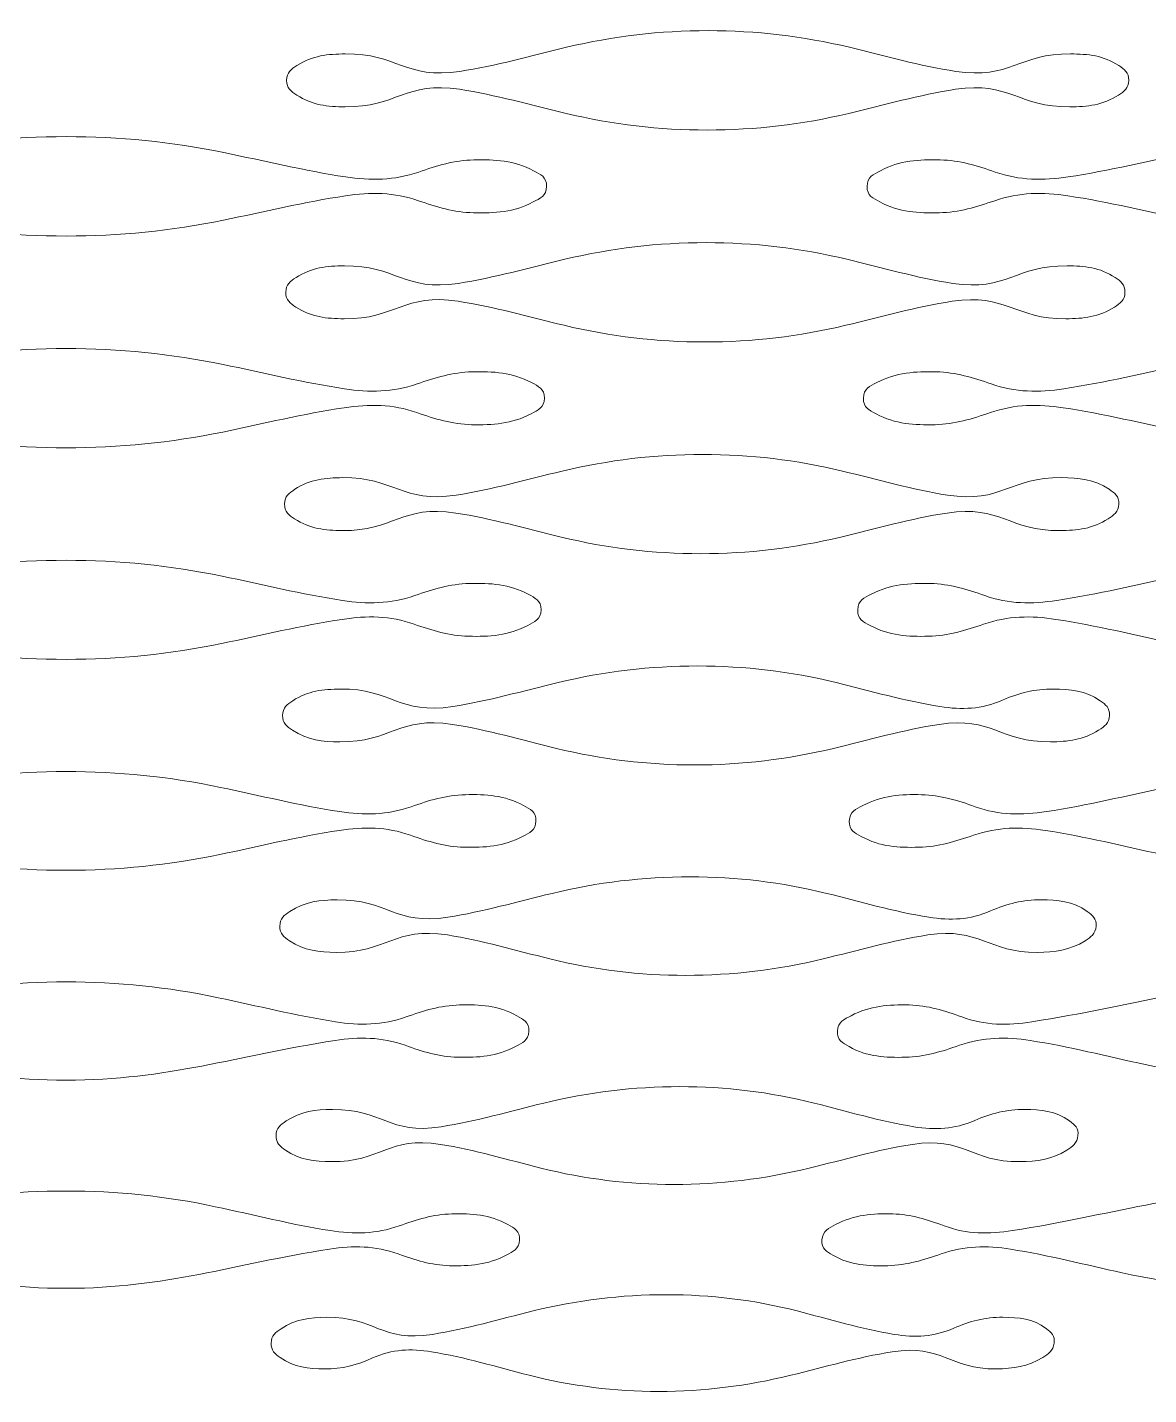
# Model space of a CAD drawing. Header units: centimetres. Extents: x -29.7 to 21.6, y -14.4 to 13.7.
# Drawn here: x -14.501 to -11.61, y -10.849 to -7.322 of the extents above; entities that cross this region are included whole.
import ezdxf

# ---------------------------------------------------------------- set-up
doc = ezdxf.new("R2010")
doc.units = ezdxf.units.CM
doc.header["$MEASUREMENT"] = 0
doc.layers.add('Layer 1', color=7, linetype='Continuous')

msp = doc.modelspace()

# ---------------------------------------------------------------- linework, layer by layer
at = {"layer": 'Layer 1', "color": 1, "lineweight": 9}
for points, knots in [([(-9.41625, -4.44965), (-9.41625, -7.29819), (-9.41625, -8.72246), (-9.66551, -10.14675), (-9.66551, -10.14675), (-9.91477, -11.57102), (-10.41326, -12.99531), (-12.40724, -14.41959)], [0, 0, 0, 0, 0.3333333, 0.3333333, 0.3333333, 0.3333333, 1, 1, 1, 1]), ([(-12.74553, -7.33036), (-12.86972, -7.33036), (-12.98981, -7.34467), (-13.1106, -7.37332), (-13.1106, -7.37332), (-13.20221, -7.39503), (-13.29257, -7.42108), (-13.38604, -7.43542), (-13.38604, -7.43542), (-13.52537, -7.45675), (-13.54834, -7.38869), (-13.68109, -7.39021), (-13.68109, -7.39021), (-13.72603, -7.39073), (-13.76605, -7.39435), (-13.80589, -7.42037), (-13.80589, -7.42037), (-13.82072, -7.43003), (-13.83239, -7.43802), (-13.83243, -7.45855)], [0, 0, 0, 0, 0.1666667, 0.1666667, 0.1666667, 0.1666667, 0.3333333, 0.3333333, 0.3333333, 0.3333333, 0.5, 0.5, 0.5, 0.5, 0.6666667, 0.6666667, 0.6666667, 0.6666667, 1, 1, 1, 1]), ([(-12.74553, -7.33036), (-12.62151, -7.33036), (-12.5017, -7.34462), (-12.38113, -7.37332), (-12.38113, -7.37332), (-12.28988, -7.39503), (-12.19987, -7.4211), (-12.10673, -7.43542), (-12.10673, -7.43542), (-11.96697, -7.45688), (-11.9441, -7.38869), (-11.81093, -7.39021), (-11.81093, -7.39021), (-11.76615, -7.39073), (-11.72629, -7.39418), (-11.68663, -7.42037), (-11.68663, -7.42037), (-11.67193, -7.43007), (-11.66045, -7.43811), (-11.66074, -7.45855)], [0, 0, 0, 0, 0.1666667, 0.1666667, 0.1666667, 0.1666667, 0.3333333, 0.3333333, 0.3333333, 0.3333333, 0.5, 0.5, 0.5, 0.5, 0.6666667, 0.6666667, 0.6666667, 0.6666667, 1, 1, 1, 1]), ([(-13.83243, -7.45855), (-13.83252, -7.47902), (-13.82088, -7.48704), (-13.80611, -7.49671), (-13.80611, -7.49671), (-13.76632, -7.52283), (-13.72639, -7.52639), (-13.68152, -7.52689), (-13.68152, -7.52689), (-13.5489, -7.52836), (-13.52537, -7.46029), (-13.38618, -7.48169), (-13.38618, -7.48169), (-13.29307, -7.49603), (-13.203, -7.52205), (-13.11175, -7.54378), (-13.11175, -7.54378), (-12.99124, -7.57245), (-12.87152, -7.58674), (-12.74764, -7.58674)], [0, 0, 0, 0, 0.1666667, 0.1666667, 0.1666667, 0.1666667, 0.3333333, 0.3333333, 0.3333333, 0.3333333, 0.5, 0.5, 0.5, 0.5, 0.6666667, 0.6666667, 0.6666667, 0.6666667, 1, 1, 1, 1]), ([(-11.66074, -7.45855), (-11.661, -7.4791), (-11.67282, -7.48707), (-11.68767, -7.49671), (-11.68767, -7.49671), (-11.72764, -7.52267), (-11.76773, -7.52639), (-11.8128, -7.52689), (-11.8128, -7.52689), (-11.94498, -7.52836), (-11.96858, -7.4604), (-12.10732, -7.48169), (-12.10732, -7.48169), (-12.20082, -7.49603), (-12.29122, -7.52205), (-12.38283, -7.54378), (-12.38283, -7.54378), (-12.50356, -7.57238), (-12.62354, -7.58674), (-12.74764, -7.58674)], [0, 0, 0, 0, 0.1666667, 0.1666667, 0.1666667, 0.1666667, 0.3333333, 0.3333333, 0.3333333, 0.3333333, 0.5, 0.5, 0.5, 0.5, 0.6666667, 0.6666667, 0.6666667, 0.6666667, 1, 1, 1, 1]), ([(-15.64054, -7.732), (-15.64068, -7.70718), (-15.62444, -7.70112), (-15.6068, -7.69174), (-15.6068, -7.69174), (-15.55663, -7.66506), (-15.50734, -7.66252), (-15.45314, -7.66376), (-15.45314, -7.66376), (-15.40277, -7.66494), (-15.35725, -7.67885), (-15.31071, -7.69498), (-15.31071, -7.69498), (-15.24706, -7.71698), (-15.18729, -7.71737), (-15.12216, -7.70755), (-15.12216, -7.70755), (-15.01631, -7.69161), (-14.9126, -7.66628), (-14.808, -7.64481), (-14.808, -7.64481), (-14.67312, -7.61714), (-14.53887, -7.60382), (-14.40121, -7.60382)], [0, 0, 0, 0, 0.1428571, 0.1428571, 0.1428571, 0.1428571, 0.2857143, 0.2857143, 0.2857143, 0.2857143, 0.4285714, 0.4285714, 0.4285714, 0.4285714, 0.5714286, 0.5714286, 0.5714286, 0.5714286, 0.7142857, 0.7142857, 0.7142857, 0.7142857, 1, 1, 1, 1]), ([(-13.16196, -7.732), (-13.1618, -7.70718), (-13.17802, -7.70112), (-13.19566, -7.69174), (-13.19566, -7.69174), (-13.24587, -7.66506), (-13.29517, -7.66252), (-13.3493, -7.66376), (-13.3493, -7.66376), (-13.3997, -7.66494), (-13.44522, -7.67885), (-13.49179, -7.69498), (-13.49179, -7.69498), (-13.55545, -7.71698), (-13.61518, -7.71737), (-13.68031, -7.70755), (-13.68031, -7.70755), (-13.78618, -7.69161), (-13.88987, -7.66628), (-13.9945, -7.64481), (-13.9945, -7.64481), (-14.12938, -7.61714), (-14.2636, -7.60382), (-14.40121, -7.60382)], [0, 0, 0, 0, 0.1428571, 0.1428571, 0.1428571, 0.1428571, 0.2857143, 0.2857143, 0.2857143, 0.2857143, 0.4285714, 0.4285714, 0.4285714, 0.4285714, 0.5714286, 0.5714286, 0.5714286, 0.5714286, 0.7142857, 0.7142857, 0.7142857, 0.7142857, 1, 1, 1, 1]), ([(-12.33576, -7.732), (-12.3355, -7.70709), (-12.31914, -7.7011), (-12.30133, -7.69174), (-12.30133, -7.69174), (-12.25096, -7.6652), (-12.20154, -7.6625), (-12.14724, -7.66376), (-12.14724, -7.66376), (-12.09704, -7.66494), (-12.05167, -7.67885), (-12.00531, -7.69498), (-12.00531, -7.69498), (-11.94167, -7.71708), (-11.88204, -7.71732), (-11.81699, -7.70755), (-11.81699, -7.70755), (-11.71078, -7.69161), (-11.6067, -7.66625), (-11.50175, -7.64481), (-11.50175, -7.64481), (-11.36668, -7.61718), (-11.23222, -7.60382), (-11.09434, -7.60382)], [0, 0, 0, 0, 0.1428571, 0.1428571, 0.1428571, 0.1428571, 0.2857143, 0.2857143, 0.2857143, 0.2857143, 0.4285714, 0.4285714, 0.4285714, 0.4285714, 0.5714286, 0.5714286, 0.5714286, 0.5714286, 0.7142857, 0.7142857, 0.7142857, 0.7142857, 1, 1, 1, 1]), ([(-15.64054, -7.732), (-15.64028, -7.75691), (-15.62392, -7.76289), (-15.60617, -7.77225), (-15.60617, -7.77225), (-15.55587, -7.79877), (-15.50645, -7.80147), (-15.45219, -7.8002), (-15.45219, -7.8002), (-15.40198, -7.79904), (-15.35663, -7.78514), (-15.31025, -7.76901), (-15.31025, -7.76901), (-15.24666, -7.74695), (-15.187, -7.74668), (-15.12193, -7.75644), (-15.12193, -7.75644), (-15.01599, -7.77237), (-14.91221, -7.79771), (-14.80754, -7.81915), (-14.80754, -7.81915), (-14.6728, -7.84678), (-14.53871, -7.86013), (-14.40121, -7.86013)], [0, 0, 0, 0, 0.1428571, 0.1428571, 0.1428571, 0.1428571, 0.2857143, 0.2857143, 0.2857143, 0.2857143, 0.4285714, 0.4285714, 0.4285714, 0.4285714, 0.5714286, 0.5714286, 0.5714286, 0.5714286, 0.7142857, 0.7142857, 0.7142857, 0.7142857, 1, 1, 1, 1]), ([(-13.16196, -7.732), (-13.16222, -7.75691), (-13.17858, -7.76289), (-13.19632, -7.77225), (-13.19632, -7.77225), (-13.24662, -7.79877), (-13.29601, -7.80147), (-13.35028, -7.8002), (-13.35028, -7.8002), (-13.40051, -7.79904), (-13.44581, -7.78514), (-13.49225, -7.76901), (-13.49225, -7.76901), (-13.55585, -7.74695), (-13.61548, -7.74668), (-13.68053, -7.75644), (-13.68053, -7.75644), (-13.78648, -7.77237), (-13.89029, -7.79771), (-13.99499, -7.81915), (-13.99499, -7.81915), (-14.12967, -7.84678), (-14.26376, -7.86013), (-14.40121, -7.86013)], [0, 0, 0, 0, 0.1428571, 0.1428571, 0.1428571, 0.1428571, 0.2857143, 0.2857143, 0.2857143, 0.2857143, 0.4285714, 0.4285714, 0.4285714, 0.4285714, 0.5714286, 0.5714286, 0.5714286, 0.5714286, 0.7142857, 0.7142857, 0.7142857, 0.7142857, 1, 1, 1, 1]), ([(-12.33576, -7.732), (-12.33619, -7.75678), (-12.32002, -7.76286), (-12.30247, -7.77225), (-12.30247, -7.77225), (-12.25244, -7.79902), (-12.20331, -7.80147), (-12.14931, -7.8002), (-12.14931, -7.8002), (-12.09878, -7.79902), (-12.05315, -7.78509), (-12.00648, -7.76901), (-12.00648, -7.76901), (-11.9428, -7.74711), (-11.88299, -7.74663), (-11.81783, -7.75644), (-11.81783, -7.75644), (-11.71248, -7.77235), (-11.60922, -7.79768), (-11.50511, -7.81915), (-11.50511, -7.81915), (-11.37076, -7.84687), (-11.23707, -7.86013), (-11.09997, -7.86013)], [0, 0, 0, 0, 0.1428571, 0.1428571, 0.1428571, 0.1428571, 0.2857143, 0.2857143, 0.2857143, 0.2857143, 0.4285714, 0.4285714, 0.4285714, 0.4285714, 0.5714286, 0.5714286, 0.5714286, 0.5714286, 0.7142857, 0.7142857, 0.7142857, 0.7142857, 1, 1, 1, 1]), ([(-12.75086, -7.87722), (-12.87474, -7.87722), (-12.99448, -7.89151), (-13.11496, -7.92016), (-13.11496, -7.92016), (-13.20627, -7.94184), (-13.29644, -7.96788), (-13.38964, -7.9822), (-13.38964, -7.9822), (-13.52868, -8.00358), (-13.5511, -7.9355), (-13.68355, -7.93701), (-13.68355, -7.93701), (-13.72839, -7.93753), (-13.76828, -7.94116), (-13.80799, -7.96715), (-13.80799, -7.96715), (-13.82274, -7.97684), (-13.83442, -7.98484), (-13.83453, -8.00533)], [0, 0, 0, 0, 0.1666667, 0.1666667, 0.1666667, 0.1666667, 0.3333333, 0.3333333, 0.3333333, 0.3333333, 0.5, 0.5, 0.5, 0.5, 0.6666667, 0.6666667, 0.6666667, 0.6666667, 1, 1, 1, 1]), ([(-12.75086, -7.87722), (-12.62734, -7.87722), (-12.50801, -7.89142), (-12.3879, -7.92016), (-12.3879, -7.92016), (-12.29711, -7.94185), (-12.20756, -7.9679), (-12.11491, -7.9822), (-12.11491, -7.9822), (-11.97519, -8.00376), (-11.95284, -7.9355), (-11.81976, -7.93701), (-11.81976, -7.93701), (-11.77519, -7.93753), (-11.73555, -7.9409), (-11.69615, -7.96715), (-11.69615, -7.96715), (-11.68156, -7.9769), (-11.67019, -7.98498), (-11.67066, -8.00533)], [0, 0, 0, 0, 0.1666667, 0.1666667, 0.1666667, 0.1666667, 0.3333333, 0.3333333, 0.3333333, 0.3333333, 0.5, 0.5, 0.5, 0.5, 0.6666667, 0.6666667, 0.6666667, 0.6666667, 1, 1, 1, 1]), ([(-13.83453, -8.00533), (-13.83462, -8.02573), (-13.82307, -8.03379), (-13.80838, -8.04348), (-13.80838, -8.04348), (-13.76877, -8.06957), (-13.72901, -8.07313), (-13.68427, -8.07363), (-13.68427, -8.07363), (-13.55191, -8.07512), (-13.52894, -8.00702), (-13.38998, -8.02845), (-13.38998, -8.02845), (-13.29722, -8.04277), (-13.20762, -8.06877), (-13.1168, -8.0905), (-13.1168, -8.0905), (-12.99688, -8.11917), (-12.87771, -8.13344), (-12.75435, -8.13344)], [0, 0, 0, 0, 0.1666667, 0.1666667, 0.1666667, 0.1666667, 0.3333333, 0.3333333, 0.3333333, 0.3333333, 0.5, 0.5, 0.5, 0.5, 0.6666667, 0.6666667, 0.6666667, 0.6666667, 1, 1, 1, 1]), ([(-11.67066, -8.00533), (-11.67111, -8.02586), (-11.683, -8.03385), (-11.69789, -8.04348), (-11.69789, -8.04348), (-11.73778, -8.06933), (-11.77781, -8.07313), (-11.82278, -8.07363), (-11.82278, -8.07363), (-11.95444, -8.07512), (-11.97761, -8.00721), (-12.11586, -8.02845), (-12.11586, -8.02845), (-12.20914, -8.0428), (-12.2993, -8.0688), (-12.39071, -8.0905), (-12.39071, -8.0905), (-12.51106, -8.1191), (-12.63061, -8.13344), (-12.75435, -8.13344)], [0, 0, 0, 0, 0.1666667, 0.1666667, 0.1666667, 0.1666667, 0.3333333, 0.3333333, 0.3333333, 0.3333333, 0.5, 0.5, 0.5, 0.5, 0.6666667, 0.6666667, 0.6666667, 0.6666667, 1, 1, 1, 1]), ([(-15.63491, -8.27864), (-15.63518, -8.25391), (-15.61907, -8.24779), (-15.6015, -8.23841), (-15.6015, -8.23841), (-15.55159, -8.2117), (-15.50256, -8.20917), (-15.44863, -8.21044), (-15.44863, -8.21044), (-15.39842, -8.2116), (-15.35308, -8.22554), (-15.30672, -8.24163), (-15.30672, -8.24163), (-15.24328, -8.2636), (-15.18381, -8.26401), (-15.11895, -8.2542), (-15.11895, -8.2542), (-15.01359, -8.23827), (-14.91038, -8.21294), (-14.80623, -8.19149), (-14.80623, -8.19149), (-14.67198, -8.16383), (-14.53832, -8.15051), (-14.40121, -8.15051)], [0, 0, 0, 0, 0.1428571, 0.1428571, 0.1428571, 0.1428571, 0.2857143, 0.2857143, 0.2857143, 0.2857143, 0.4285714, 0.4285714, 0.4285714, 0.4285714, 0.5714286, 0.5714286, 0.5714286, 0.5714286, 0.7142857, 0.7142857, 0.7142857, 0.7142857, 1, 1, 1, 1]), ([(-13.16755, -8.27864), (-13.16733, -8.25391), (-13.18339, -8.24779), (-13.20097, -8.23841), (-13.20097, -8.23841), (-13.25091, -8.2117), (-13.29994, -8.20917), (-13.35384, -8.21044), (-13.35384, -8.21044), (-13.40405, -8.2116), (-13.44941, -8.22554), (-13.49582, -8.24163), (-13.49582, -8.24163), (-13.55918, -8.2636), (-13.61865, -8.26401), (-13.68352, -8.2542), (-13.68352, -8.2542), (-13.7889, -8.23827), (-13.8921, -8.21294), (-13.99624, -8.19149), (-13.99624, -8.19149), (-14.13052, -8.16383), (-14.26419, -8.15051), (-14.40121, -8.15051)], [0, 0, 0, 0, 0.1428571, 0.1428571, 0.1428571, 0.1428571, 0.2857143, 0.2857143, 0.2857143, 0.2857143, 0.4285714, 0.4285714, 0.4285714, 0.4285714, 0.5714286, 0.5714286, 0.5714286, 0.5714286, 0.7142857, 0.7142857, 0.7142857, 0.7142857, 1, 1, 1, 1]), ([(-12.34509, -8.27864), (-12.34466, -8.25379), (-12.32836, -8.24774), (-12.31059, -8.23841), (-12.31059, -8.23841), (-12.26039, -8.21194), (-12.2111, -8.20916), (-12.15696, -8.21044), (-12.15696, -8.21044), (-12.10702, -8.2116), (-12.06195, -8.22548), (-12.01584, -8.24163), (-12.01584, -8.24163), (-11.95254, -8.26377), (-11.89321, -8.26395), (-11.82847, -8.2542), (-11.82847, -8.2542), (-11.72256, -8.23824), (-11.61875, -8.21291), (-11.51408, -8.19149), (-11.51408, -8.19149), (-11.37937, -8.16392), (-11.24535, -8.15051), (-11.10793, -8.15051)], [0, 0, 0, 0, 0.1428571, 0.1428571, 0.1428571, 0.1428571, 0.2857143, 0.2857143, 0.2857143, 0.2857143, 0.4285714, 0.4285714, 0.4285714, 0.4285714, 0.5714286, 0.5714286, 0.5714286, 0.5714286, 0.7142857, 0.7142857, 0.7142857, 0.7142857, 1, 1, 1, 1]), ([(-15.63491, -8.27864), (-15.63452, -8.30347), (-15.61819, -8.30949), (-15.60048, -8.31883), (-15.60048, -8.31883), (-15.55037, -8.34526), (-15.50119, -8.34805), (-15.44709, -8.34677), (-15.44709, -8.34677), (-15.39717, -8.34559), (-15.35211, -8.33172), (-15.30596, -8.31561), (-15.30596, -8.31561), (-15.24269, -8.29353), (-15.18336, -8.29329), (-15.11856, -8.30306), (-15.11856, -8.30306), (-15.01311, -8.31895), (-14.90975, -8.34425), (-14.80548, -8.36569), (-14.80548, -8.36569), (-14.67146, -8.39326), (-14.53805, -8.40659), (-14.40121, -8.40659)], [0, 0, 0, 0, 0.1428571, 0.1428571, 0.1428571, 0.1428571, 0.2857143, 0.2857143, 0.2857143, 0.2857143, 0.4285714, 0.4285714, 0.4285714, 0.4285714, 0.5714286, 0.5714286, 0.5714286, 0.5714286, 0.7142857, 0.7142857, 0.7142857, 0.7142857, 1, 1, 1, 1]), ([(-13.16755, -8.27864), (-13.16798, -8.30347), (-13.18427, -8.30949), (-13.20198, -8.31883), (-13.20198, -8.31883), (-13.25212, -8.34526), (-13.30131, -8.34805), (-13.35535, -8.34677), (-13.35535, -8.34677), (-13.40533, -8.34559), (-13.45039, -8.33172), (-13.49651, -8.31561), (-13.49651, -8.31561), (-13.5598, -8.29353), (-13.61914, -8.29329), (-13.68391, -8.30306), (-13.68391, -8.30306), (-13.78939, -8.31895), (-13.89275, -8.34425), (-13.99699, -8.36569), (-13.99699, -8.36569), (-14.13101, -8.39326), (-14.26441, -8.40659), (-14.40121, -8.40659)], [0, 0, 0, 0, 0.1428571, 0.1428571, 0.1428571, 0.1428571, 0.2857143, 0.2857143, 0.2857143, 0.2857143, 0.4285714, 0.4285714, 0.4285714, 0.4285714, 0.5714286, 0.5714286, 0.5714286, 0.5714286, 0.7142857, 0.7142857, 0.7142857, 0.7142857, 1, 1, 1, 1]), ([(-12.34509, -8.27864), (-12.34575, -8.30323), (-12.32981, -8.30943), (-12.31239, -8.31883), (-12.31239, -8.31883), (-12.26271, -8.34565), (-12.21392, -8.34803), (-12.16024, -8.34677), (-12.16024, -8.34677), (-12.10987, -8.34558), (-12.06431, -8.33165), (-12.01774, -8.31561), (-12.01774, -8.31561), (-11.95431, -8.29381), (-11.89478, -8.29319), (-11.82981, -8.30306), (-11.82981, -8.30306), (-11.72521, -8.31892), (-11.62277, -8.34425), (-11.51942, -8.36569), (-11.51942, -8.36569), (-11.38595, -8.39339), (-11.25317, -8.40659), (-11.11689, -8.40659)], [0, 0, 0, 0, 0.1428571, 0.1428571, 0.1428571, 0.1428571, 0.2857143, 0.2857143, 0.2857143, 0.2857143, 0.4285714, 0.4285714, 0.4285714, 0.4285714, 0.5714286, 0.5714286, 0.5714286, 0.5714286, 0.7142857, 0.7142857, 0.7142857, 0.7142857, 1, 1, 1, 1]), ([(-12.75946, -8.42365), (-12.88281, -8.42365), (-13.00198, -8.43798), (-13.12193, -8.46654), (-13.12193, -8.46654), (-13.21285, -8.48822), (-13.30259, -8.5142), (-13.39541, -8.52853), (-13.39541, -8.52853), (-13.53398, -8.54989), (-13.55558, -8.48187), (-13.68748, -8.48341), (-13.68748, -8.48341), (-13.73215, -8.48393), (-13.77182, -8.4876), (-13.81132, -8.5135), (-13.81132, -8.5135), (-13.82605, -8.52317), (-13.83766, -8.53122), (-13.8378, -8.55161)], [0, 0, 0, 0, 0.1666667, 0.1666667, 0.1666667, 0.1666667, 0.3333333, 0.3333333, 0.3333333, 0.3333333, 0.5, 0.5, 0.5, 0.5, 0.6666667, 0.6666667, 0.6666667, 0.6666667, 1, 1, 1, 1]), ([(-12.75946, -8.42365), (-12.63669, -8.42365), (-12.51812, -8.43783), (-12.3988, -8.46654), (-12.3988, -8.46654), (-12.30873, -8.48822), (-12.21993, -8.51424), (-12.12793, -8.52853), (-12.12793, -8.52853), (-11.98835, -8.55021), (-11.96691, -8.48187), (-11.83393, -8.48341), (-11.83393, -8.48341), (-11.78972, -8.4839), (-11.75045, -8.48717), (-11.71143, -8.5135), (-11.71143, -8.5135), (-11.69694, -8.52327), (-11.68584, -8.53143), (-11.68652, -8.55161)], [0, 0, 0, 0, 0.1666667, 0.1666667, 0.1666667, 0.1666667, 0.3333333, 0.3333333, 0.3333333, 0.3333333, 0.5, 0.5, 0.5, 0.5, 0.6666667, 0.6666667, 0.6666667, 0.6666667, 1, 1, 1, 1]), ([(-13.8378, -8.55161), (-13.83796, -8.57194), (-13.82654, -8.58003), (-13.81191, -8.58974), (-13.81191, -8.58974), (-13.7726, -8.61579), (-13.73314, -8.61935), (-13.68866, -8.61985), (-13.68866, -8.61985), (-13.55676, -8.62132), (-13.53454, -8.55322), (-13.396, -8.57472), (-13.396, -8.57472), (-13.30387, -8.58902), (-13.21494, -8.61501), (-13.12478, -8.6367), (-13.12478, -8.6367), (-13.00571, -8.66535), (-12.88743, -8.67958), (-12.7649, -8.67958)], [0, 0, 0, 0, 0.1666667, 0.1666667, 0.1666667, 0.1666667, 0.3333333, 0.3333333, 0.3333333, 0.3333333, 0.5, 0.5, 0.5, 0.5, 0.6666667, 0.6666667, 0.6666667, 0.6666667, 1, 1, 1, 1]), ([(-11.68652, -8.55161), (-11.68728, -8.57213), (-11.69916, -8.58012), (-11.71405, -8.58974), (-11.71405, -8.58974), (-11.75385, -8.6154), (-11.79374, -8.61935), (-11.83862, -8.61985), (-11.83862, -8.61985), (-11.9695, -8.6213), (-11.99195, -8.55353), (-12.12938, -8.57472), (-12.12938, -8.57472), (-12.22232, -8.58905), (-12.31216, -8.61501), (-12.40321, -8.6367), (-12.40321, -8.6367), (-12.5229, -8.66521), (-12.64183, -8.67958), (-12.7649, -8.67958)], [0, 0, 0, 0, 0.1666667, 0.1666667, 0.1666667, 0.1666667, 0.3333333, 0.3333333, 0.3333333, 0.3333333, 0.5, 0.5, 0.5, 0.5, 0.6666667, 0.6666667, 0.6666667, 0.6666667, 1, 1, 1, 1]), ([(-15.62618, -8.8246), (-15.62653, -8.80004), (-15.61063, -8.7938), (-15.59319, -8.78441), (-15.59319, -8.78441), (-15.54366, -8.7577), (-15.49506, -8.75522), (-15.44152, -8.75648), (-15.44152, -8.75648), (-15.39158, -8.75768), (-15.34651, -8.77156), (-15.3004, -8.78762), (-15.3004, -8.78762), (-15.23746, -8.80955), (-15.17842, -8.81), (-15.11391, -8.80019), (-15.11391, -8.80019), (-15.00935, -8.78428), (-14.90691, -8.75897), (-14.80355, -8.73755), (-14.80355, -8.73755), (-14.67015, -8.70992), (-14.53741, -8.69663), (-14.40121, -8.69663)], [0, 0, 0, 0, 0.1428571, 0.1428571, 0.1428571, 0.1428571, 0.2857143, 0.2857143, 0.2857143, 0.2857143, 0.4285714, 0.4285714, 0.4285714, 0.4285714, 0.5714286, 0.5714286, 0.5714286, 0.5714286, 0.7142857, 0.7142857, 0.7142857, 0.7142857, 1, 1, 1, 1]), ([(-13.17632, -8.8246), (-13.17593, -8.80004), (-13.19181, -8.7938), (-13.20929, -8.78441), (-13.20929, -8.78441), (-13.2588, -8.7577), (-13.30743, -8.75522), (-13.36095, -8.75648), (-13.36095, -8.75648), (-13.41092, -8.75768), (-13.45595, -8.77156), (-13.50207, -8.78762), (-13.50207, -8.78762), (-13.56504, -8.80955), (-13.62409, -8.81), (-13.68855, -8.80019), (-13.68855, -8.80019), (-13.79316, -8.78428), (-13.89557, -8.75897), (-13.99892, -8.73755), (-13.99892, -8.73755), (-14.13232, -8.70992), (-14.26507, -8.69663), (-14.40121, -8.69663)], [0, 0, 0, 0, 0.1428571, 0.1428571, 0.1428571, 0.1428571, 0.2857143, 0.2857143, 0.2857143, 0.2857143, 0.4285714, 0.4285714, 0.4285714, 0.4285714, 0.5714286, 0.5714286, 0.5714286, 0.5714286, 0.7142857, 0.7142857, 0.7142857, 0.7142857, 1, 1, 1, 1]), ([(-12.35971, -8.8246), (-12.35907, -8.79985), (-12.34283, -8.79376), (-12.32506, -8.78441), (-12.32506, -8.78441), (-12.27511, -8.75807), (-12.22612, -8.75522), (-12.17218, -8.75648), (-12.17218, -8.75648), (-12.12267, -8.75764), (-12.07806, -8.77148), (-12.0324, -8.78762), (-12.0324, -8.78762), (-11.96959, -8.80984), (-11.91075, -8.80991), (-11.84647, -8.80019), (-11.84647, -8.80019), (-11.74103, -8.78425), (-11.63763, -8.75897), (-11.53342, -8.73755), (-11.53342, -8.73755), (-11.39943, -8.71005), (-11.2661, -8.69663), (-11.12936, -8.69663)], [0, 0, 0, 0, 0.1428571, 0.1428571, 0.1428571, 0.1428571, 0.2857143, 0.2857143, 0.2857143, 0.2857143, 0.4285714, 0.4285714, 0.4285714, 0.4285714, 0.5714286, 0.5714286, 0.5714286, 0.5714286, 0.7142857, 0.7142857, 0.7142857, 0.7142857, 1, 1, 1, 1]), ([(-15.62618, -8.8246), (-15.62555, -8.84931), (-15.60932, -8.85536), (-15.59165, -8.86469), (-15.59165, -8.86469), (-15.54187, -8.89097), (-15.49297, -8.89382), (-15.4392, -8.89255), (-15.4392, -8.89255), (-15.38968, -8.89138), (-15.34501, -8.87756), (-15.29931, -8.86148), (-15.29931, -8.86148), (-15.23651, -8.83941), (-15.17763, -8.83923), (-15.11335, -8.84895), (-15.11335, -8.84895), (-15.00859, -8.86483), (-14.90592, -8.89002), (-14.8024, -8.91143), (-14.8024, -8.91143), (-14.66939, -8.93892), (-14.53704, -8.95225), (-14.40121, -8.95225)], [0, 0, 0, 0, 0.1428571, 0.1428571, 0.1428571, 0.1428571, 0.2857143, 0.2857143, 0.2857143, 0.2857143, 0.4285714, 0.4285714, 0.4285714, 0.4285714, 0.5714286, 0.5714286, 0.5714286, 0.5714286, 0.7142857, 0.7142857, 0.7142857, 0.7142857, 1, 1, 1, 1]), ([(-13.17632, -8.8246), (-13.17691, -8.84931), (-13.19315, -8.85536), (-13.21082, -8.86469), (-13.21082, -8.86469), (-13.26063, -8.89097), (-13.30949, -8.89382), (-13.36327, -8.89255), (-13.36327, -8.89255), (-13.41282, -8.89138), (-13.45746, -8.87756), (-13.50318, -8.86148), (-13.50318, -8.86148), (-13.56596, -8.83941), (-13.62484, -8.83923), (-13.68911, -8.84895), (-13.68911, -8.84895), (-13.79391, -8.86483), (-13.89651, -8.89002), (-14.0001, -8.91143), (-14.0001, -8.91143), (-14.13308, -8.93892), (-14.26546, -8.95225), (-14.40121, -8.95225)], [0, 0, 0, 0, 0.1428571, 0.1428571, 0.1428571, 0.1428571, 0.2857143, 0.2857143, 0.2857143, 0.2857143, 0.4285714, 0.4285714, 0.4285714, 0.4285714, 0.5714286, 0.5714286, 0.5714286, 0.5714286, 0.7142857, 0.7142857, 0.7142857, 0.7142857, 1, 1, 1, 1]), ([(-12.35971, -8.8246), (-12.3607, -8.84898), (-12.34505, -8.85527), (-12.32777, -8.86469), (-12.32777, -8.86469), (-12.27858, -8.89155), (-12.23031, -8.89379), (-12.17712, -8.89255), (-12.17712, -8.89255), (-12.12699, -8.89137), (-12.08163, -8.87742), (-12.03525, -8.86148), (-12.03525, -8.86148), (-11.97225, -8.83982), (-11.91307, -8.83908), (-11.8485, -8.84895), (-11.8485, -8.84895), (-11.74502, -8.86476), (-11.64375, -8.89002), (-11.54151, -8.91143), (-11.54151, -8.91143), (-11.40938, -8.93912), (-11.27788, -8.95225), (-11.14297, -8.95225)], [0, 0, 0, 0, 0.1428571, 0.1428571, 0.1428571, 0.1428571, 0.2857143, 0.2857143, 0.2857143, 0.2857143, 0.4285714, 0.4285714, 0.4285714, 0.4285714, 0.5714286, 0.5714286, 0.5714286, 0.5714286, 0.7142857, 0.7142857, 0.7142857, 0.7142857, 1, 1, 1, 1]), ([(-12.77265, -8.96926), (-12.89515, -8.96926), (-13.01346, -8.98356), (-13.13257, -9.01204), (-13.13257, -9.01204), (-13.2229, -9.03364), (-13.31198, -9.05956), (-13.40418, -9.07386), (-13.40418, -9.07386), (-13.54197, -9.09523), (-13.56239, -9.02732), (-13.69353, -9.02886), (-13.69353, -9.02886), (-13.73785, -9.02937), (-13.77722, -9.03308), (-13.81643, -9.05887), (-13.81643, -9.05887), (-13.83109, -9.06854), (-13.84258, -9.07661), (-13.8428, -9.0969)], [0, 0, 0, 0, 0.1666667, 0.1666667, 0.1666667, 0.1666667, 0.3333333, 0.3333333, 0.3333333, 0.3333333, 0.5, 0.5, 0.5, 0.5, 0.6666667, 0.6666667, 0.6666667, 0.6666667, 1, 1, 1, 1]), ([(-12.77265, -8.96926), (-12.65103, -8.96926), (-12.5336, -8.98334), (-12.41546, -9.01204), (-12.41546, -9.01204), (-12.32647, -9.03364), (-12.23869, -9.05962), (-12.14777, -9.07386), (-12.14777, -9.07386), (-12.09108, -9.08273), (-12.04084, -9.08107), (-11.98685, -9.05756), (-11.98685, -9.05756), (-11.9442, -9.039), (-11.90264, -9.0283), (-11.85557, -9.02886), (-11.85557, -9.02886), (-11.81181, -9.02935), (-11.77303, -9.03246), (-11.7346, -9.05887), (-11.7346, -9.05887), (-11.72031, -9.06869), (-11.70957, -9.07694), (-11.71062, -9.0969)], [0, 0, 0, 0, 0.1428571, 0.1428571, 0.1428571, 0.1428571, 0.2857143, 0.2857143, 0.2857143, 0.2857143, 0.4285714, 0.4285714, 0.4285714, 0.4285714, 0.5714286, 0.5714286, 0.5714286, 0.5714286, 0.7142857, 0.7142857, 0.7142857, 0.7142857, 1, 1, 1, 1]), ([(-13.8428, -9.0969), (-13.84303, -9.11706), (-13.83177, -9.12521), (-13.81728, -9.1349), (-13.81728, -9.1349), (-13.77843, -9.16091), (-13.73938, -9.16446), (-13.6953, -9.16494), (-13.6953, -9.16494), (-13.56406, -9.16643), (-13.54298, -9.09837), (-13.405, -9.11994), (-13.405, -9.11994), (-13.31391, -9.1342), (-13.22597, -9.1601), (-13.13679, -9.18177), (-13.13679, -9.18177), (-13.019, -9.21035), (-12.90203, -9.22452), (-12.78077, -9.22452)], [0, 0, 0, 0, 0.1666667, 0.1666667, 0.1666667, 0.1666667, 0.3333333, 0.3333333, 0.3333333, 0.3333333, 0.5, 0.5, 0.5, 0.5, 0.6666667, 0.6666667, 0.6666667, 0.6666667, 1, 1, 1, 1]), ([(-11.71062, -9.0969), (-11.7117, -9.11734), (-11.72361, -9.12533), (-11.73856, -9.1349), (-11.73856, -9.1349), (-11.77813, -9.16032), (-11.81783, -9.16446), (-11.86244, -9.16494), (-11.86244, -9.16494), (-11.99211, -9.16641), (-12.01362, -9.09885), (-12.14987, -9.11994), (-12.14987, -9.11994), (-12.24223, -9.13425), (-12.33154, -9.16011), (-12.42203, -9.18177), (-12.42203, -9.18177), (-12.54073, -9.21014), (-12.65866, -9.22452), (-12.78077, -9.22452)], [0, 0, 0, 0, 0.1666667, 0.1666667, 0.1666667, 0.1666667, 0.3333333, 0.3333333, 0.3333333, 0.3333333, 0.5, 0.5, 0.5, 0.5, 0.6666667, 0.6666667, 0.6666667, 0.6666667, 1, 1, 1, 1]), ([(-15.61315, -9.3692), (-15.61371, -9.34489), (-15.5981, -9.33853), (-15.58085, -9.32911), (-15.58085, -9.32911), (-15.53192, -9.30239), (-15.4839, -9.29998), (-15.43092, -9.30124), (-15.43092, -9.30124), (-15.3814, -9.30242), (-15.33675, -9.31631), (-15.29104, -9.33232), (-15.29104, -9.33232), (-15.22876, -9.35414), (-15.17033, -9.35464), (-15.10645, -9.34485), (-15.10645, -9.34485), (-15.00303, -9.32898), (-14.90173, -9.30372), (-14.79949, -9.28236), (-14.79949, -9.28236), (-14.66746, -9.25478), (-14.53606, -9.24156), (-14.40121, -9.24156)], [0, 0, 0, 0, 0.1428571, 0.1428571, 0.1428571, 0.1428571, 0.2857143, 0.2857143, 0.2857143, 0.2857143, 0.4285714, 0.4285714, 0.4285714, 0.4285714, 0.5714286, 0.5714286, 0.5714286, 0.5714286, 0.7142857, 0.7142857, 0.7142857, 0.7142857, 1, 1, 1, 1]), ([(-13.18935, -9.3692), (-13.18876, -9.34489), (-13.20434, -9.33853), (-13.22166, -9.32911), (-13.22166, -9.32911), (-13.27055, -9.30239), (-13.31859, -9.29998), (-13.37155, -9.30124), (-13.37155, -9.30124), (-13.4211, -9.30242), (-13.46574, -9.31631), (-13.51143, -9.33232), (-13.51143, -9.33232), (-13.57375, -9.35414), (-13.63216, -9.35464), (-13.69598, -9.34485), (-13.69598, -9.34485), (-13.79947, -9.32898), (-13.90077, -9.30372), (-14.00298, -9.28236), (-14.00298, -9.28236), (-14.13503, -9.25478), (-14.26641, -9.24156), (-14.40121, -9.24156)], [0, 0, 0, 0, 0.1428571, 0.1428571, 0.1428571, 0.1428571, 0.2857143, 0.2857143, 0.2857143, 0.2857143, 0.4285714, 0.4285714, 0.4285714, 0.4285714, 0.5714286, 0.5714286, 0.5714286, 0.5714286, 0.7142857, 0.7142857, 0.7142857, 0.7142857, 1, 1, 1, 1]), ([(-12.38142, -9.3692), (-12.38043, -9.34459), (-12.3643, -9.33844), (-12.34659, -9.32911), (-12.34659, -9.32911), (-12.29704, -9.30296), (-12.24844, -9.29998), (-12.1949, -9.30124), (-12.1949, -9.30124), (-12.14597, -9.30241), (-12.10202, -9.31618), (-12.05698, -9.33232), (-12.05698, -9.33232), (-11.99489, -9.35457), (-11.93677, -9.3545), (-11.87321, -9.34485), (-11.87321, -9.34485), (-11.76845, -9.32891), (-11.66581, -9.30372), (-11.56225, -9.28236), (-11.56225, -9.28236), (-11.42935, -9.25498), (-11.29709, -9.24156), (-11.1614, -9.24156)], [0, 0, 0, 0, 0.1428571, 0.1428571, 0.1428571, 0.1428571, 0.2857143, 0.2857143, 0.2857143, 0.2857143, 0.4285714, 0.4285714, 0.4285714, 0.4285714, 0.5714286, 0.5714286, 0.5714286, 0.5714286, 0.7142857, 0.7142857, 0.7142857, 0.7142857, 1, 1, 1, 1]), ([(-15.61315, -9.3692), (-15.6123, -9.39371), (-15.5962, -9.3998), (-15.57862, -9.40912), (-15.57862, -9.40912), (-15.5293, -9.43518), (-15.48093, -9.43809), (-15.42761, -9.43683), (-15.42761, -9.43683), (-15.37865, -9.43567), (-15.3346, -9.4219), (-15.2895, -9.40591), (-15.2895, -9.40591), (-15.22741, -9.3839), (-15.16925, -9.38376), (-15.10567, -9.39343), (-15.10567, -9.39343), (-15.00195, -9.40923), (-14.90035, -9.43433), (-14.79789, -9.45564), (-14.79789, -9.45564), (-14.66639, -9.48298), (-14.53553, -9.49627), (-14.40121, -9.49627)], [0, 0, 0, 0, 0.1428571, 0.1428571, 0.1428571, 0.1428571, 0.2857143, 0.2857143, 0.2857143, 0.2857143, 0.4285714, 0.4285714, 0.4285714, 0.4285714, 0.5714286, 0.5714286, 0.5714286, 0.5714286, 0.7142857, 0.7142857, 0.7142857, 0.7142857, 1, 1, 1, 1]), ([(-13.18935, -9.3692), (-13.19016, -9.39371), (-13.20627, -9.3998), (-13.22388, -9.40912), (-13.22388, -9.40912), (-13.2732, -9.43518), (-13.32161, -9.43809), (-13.37485, -9.43683), (-13.37485, -9.43683), (-13.42382, -9.43567), (-13.46787, -9.4219), (-13.51297, -9.40591), (-13.51297, -9.40591), (-13.57508, -9.3839), (-13.63324, -9.38376), (-13.6968, -9.39343), (-13.6968, -9.39343), (-13.80055, -9.40923), (-13.90214, -9.43433), (-14.00465, -9.45564), (-14.00465, -9.45564), (-14.13612, -9.48298), (-14.26696, -9.49627), (-14.40121, -9.49627)], [0, 0, 0, 0, 0.1428571, 0.1428571, 0.1428571, 0.1428571, 0.2857143, 0.2857143, 0.2857143, 0.2857143, 0.4285714, 0.4285714, 0.4285714, 0.4285714, 0.5714286, 0.5714286, 0.5714286, 0.5714286, 0.7142857, 0.7142857, 0.7142857, 0.7142857, 1, 1, 1, 1]), ([(-12.38142, -9.3692), (-12.38279, -9.39323), (-12.36747, -9.39967), (-12.35049, -9.40912), (-12.35049, -9.40912), (-12.30205, -9.43599), (-12.2545, -9.43809), (-12.202, -9.43683), (-12.202, -9.43683), (-12.15212, -9.43567), (-12.10715, -9.42173), (-12.06111, -9.40591), (-12.06111, -9.40591), (-11.99866, -9.38445), (-11.94014, -9.38357), (-11.87615, -9.39343), (-11.87615, -9.39343), (-11.77424, -9.40916), (-11.67455, -9.43433), (-11.57391, -9.45564), (-11.57391, -9.45564), (-11.44366, -9.48325), (-11.31401, -9.49627), (-11.18094, -9.49627)], [0, 0, 0, 0, 0.1428571, 0.1428571, 0.1428571, 0.1428571, 0.2857143, 0.2857143, 0.2857143, 0.2857143, 0.4285714, 0.4285714, 0.4285714, 0.4285714, 0.5714286, 0.5714286, 0.5714286, 0.5714286, 0.7142857, 0.7142857, 0.7142857, 0.7142857, 1, 1, 1, 1]), ([(-12.79187, -9.5132), (-12.91306, -9.5132), (-13.03013, -9.52748), (-13.14798, -9.5558), (-13.14798, -9.5558), (-13.23736, -9.57729), (-13.32553, -9.6031), (-13.41678, -9.61735), (-13.41678, -9.61735), (-13.55336, -9.63869), (-13.57227, -9.57102), (-13.7022, -9.57254), (-13.7022, -9.57254), (-13.74609, -9.57305), (-13.78501, -9.57681), (-13.82372, -9.60243), (-13.82372, -9.60243), (-13.83829, -9.61208), (-13.84964, -9.62016), (-13.84997, -9.64029)], [0, 0, 0, 0, 0.1666667, 0.1666667, 0.1666667, 0.1666667, 0.3333333, 0.3333333, 0.3333333, 0.3333333, 0.5, 0.5, 0.5, 0.5, 0.6666667, 0.6666667, 0.6666667, 0.6666667, 1, 1, 1, 1]), ([(-12.79187, -9.5132), (-12.67184, -9.5132), (-12.55606, -9.52717), (-12.43954, -9.5558), (-12.43954, -9.5558), (-12.352, -9.57732), (-12.26572, -9.60318), (-12.17624, -9.61735), (-12.17624, -9.61735), (-12.12011, -9.62625), (-12.07047, -9.62438), (-12.01702, -9.60111), (-12.01702, -9.60111), (-11.97473, -9.58274), (-11.93349, -9.57199), (-11.88679, -9.57254), (-11.88679, -9.57254), (-11.84376, -9.57303), (-11.80566, -9.57591), (-11.76799, -9.60243), (-11.76799, -9.60243), (-11.75392, -9.61228), (-11.74364, -9.62066), (-11.74511, -9.64029)], [0, 0, 0, 0, 0.1428571, 0.1428571, 0.1428571, 0.1428571, 0.2857143, 0.2857143, 0.2857143, 0.2857143, 0.4285714, 0.4285714, 0.4285714, 0.4285714, 0.5714286, 0.5714286, 0.5714286, 0.5714286, 0.7142857, 0.7142857, 0.7142857, 0.7142857, 1, 1, 1, 1]), ([(-13.84997, -9.64029), (-13.85026, -9.66022), (-13.83931, -9.66842), (-13.82496, -9.67814), (-13.82496, -9.67814), (-13.78671, -9.70405), (-13.74822, -9.70755), (-13.70476, -9.70804), (-13.70476, -9.70804), (-13.57459, -9.70953), (-13.55493, -9.6416), (-13.41795, -9.66323), (-13.41795, -9.66323), (-13.32822, -9.67741), (-13.24168, -9.70319), (-13.15387, -9.72477), (-13.15387, -9.72477), (-13.03788, -9.75327), (-12.92268, -9.76737), (-12.80325, -9.76737)], [0, 0, 0, 0, 0.1666667, 0.1666667, 0.1666667, 0.1666667, 0.3333333, 0.3333333, 0.3333333, 0.3333333, 0.5, 0.5, 0.5, 0.5, 0.6666667, 0.6666667, 0.6666667, 0.6666667, 1, 1, 1, 1]), ([(-11.74511, -9.64029), (-11.74658, -9.66058), (-11.75859, -9.6686), (-11.77352, -9.67814), (-11.77352, -9.67814), (-11.81276, -9.70321), (-11.85214, -9.70753), (-11.89642, -9.70804), (-11.89642, -9.70804), (-12.02435, -9.70951), (-12.04461, -9.64229), (-12.17916, -9.66323), (-12.17916, -9.66323), (-12.2707, -9.67748), (-12.35913, -9.70323), (-12.44874, -9.72477), (-12.44874, -9.72477), (-12.56604, -9.75297), (-12.68252, -9.76737), (-12.80325, -9.76737)], [0, 0, 0, 0, 0.1666667, 0.1666667, 0.1666667, 0.1666667, 0.3333333, 0.3333333, 0.3333333, 0.3333333, 0.5, 0.5, 0.5, 0.5, 0.6666667, 0.6666667, 0.6666667, 0.6666667, 1, 1, 1, 1]), ([(-15.59489, -9.91138), (-15.5957, -9.88742), (-15.58052, -9.88091), (-15.5635, -9.87146), (-15.5635, -9.87146), (-15.51539, -9.8448), (-15.4682, -9.84249), (-15.41603, -9.84372), (-15.41603, -9.84372), (-15.36706, -9.84491), (-15.32305, -9.85873), (-15.27794, -9.87466), (-15.27794, -9.87466), (-15.21651, -9.89635), (-15.15898, -9.89692), (-15.09601, -9.88713), (-15.09601, -9.88713), (-14.99413, -9.87132), (-14.89443, -9.84619), (-14.79379, -9.82494), (-14.79379, -9.82494), (-14.66366, -9.79747), (-14.53416, -9.78431), (-14.40121, -9.78431)], [0, 0, 0, 0, 0.1428571, 0.1428571, 0.1428571, 0.1428571, 0.2857143, 0.2857143, 0.2857143, 0.2857143, 0.4285714, 0.4285714, 0.4285714, 0.4285714, 0.5714286, 0.5714286, 0.5714286, 0.5714286, 0.7142857, 0.7142857, 0.7142857, 0.7142857, 1, 1, 1, 1]), ([(-13.20758, -9.91138), (-13.20676, -9.88742), (-13.22195, -9.88091), (-13.239, -9.87146), (-13.239, -9.87146), (-13.28707, -9.8448), (-13.33431, -9.84249), (-13.38647, -9.84372), (-13.38647, -9.84372), (-13.4354, -9.84491), (-13.47946, -9.85873), (-13.52455, -9.87466), (-13.52455, -9.87466), (-13.58595, -9.89635), (-13.64348, -9.89692), (-13.70649, -9.88713), (-13.70649, -9.88713), (-13.80838, -9.87132), (-13.90807, -9.84619), (-14.0087, -9.82494), (-14.0087, -9.82494), (-14.1388, -9.79747), (-14.26831, -9.78431), (-14.40121, -9.78431)], [0, 0, 0, 0, 0.1428571, 0.1428571, 0.1428571, 0.1428571, 0.2857143, 0.2857143, 0.2857143, 0.2857143, 0.4285714, 0.4285714, 0.4285714, 0.4285714, 0.5714286, 0.5714286, 0.5714286, 0.5714286, 0.7142857, 0.7142857, 0.7142857, 0.7142857, 1, 1, 1, 1]), ([(-12.41179, -9.91138), (-12.41044, -9.887), (-12.39447, -9.88077), (-12.37683, -9.87146), (-12.37683, -9.87146), (-12.32787, -9.8456), (-12.27983, -9.84245), (-12.22685, -9.84372), (-12.22685, -9.84372), (-12.17877, -9.84487), (-12.13569, -9.85855), (-12.09155, -9.87466), (-12.09155, -9.87466), (-12.03043, -9.89694), (-11.97333, -9.89672), (-11.91071, -9.88713), (-11.91071, -9.88713), (-11.65154, -9.84746), (-11.47445, -9.78431), (-11.20676, -9.78431)], [0, 0, 0, 0, 0.1666667, 0.1666667, 0.1666667, 0.1666667, 0.3333333, 0.3333333, 0.3333333, 0.3333333, 0.5, 0.5, 0.5, 0.5, 0.6666667, 0.6666667, 0.6666667, 0.6666667, 1, 1, 1, 1]), ([(-15.59489, -9.91138), (-15.5938, -9.93563), (-15.57793, -9.94176), (-15.56046, -9.95102), (-15.56046, -9.95102), (-15.51186, -9.9768), (-15.46414, -9.97985), (-15.41155, -9.97857), (-15.41155, -9.97857), (-15.36336, -9.97743), (-15.32013, -9.96375), (-15.27582, -9.94784), (-15.27582, -9.94784), (-15.21472, -9.92591), (-15.15754, -9.92584), (-15.09489, -9.93546), (-15.09489, -9.93546), (-14.83879, -9.97474), (-14.66583, -10.0376), (-14.40121, -10.0376)], [0, 0, 0, 0, 0.1666667, 0.1666667, 0.1666667, 0.1666667, 0.3333333, 0.3333333, 0.3333333, 0.3333333, 0.5, 0.5, 0.5, 0.5, 0.6666667, 0.6666667, 0.6666667, 0.6666667, 1, 1, 1, 1]), ([(-13.20758, -9.91138), (-13.20866, -9.93563), (-13.22453, -9.94176), (-13.24201, -9.95102), (-13.24201, -9.95102), (-13.29065, -9.9768), (-13.33833, -9.97985), (-13.39096, -9.97857), (-13.39096, -9.97857), (-13.4391, -9.97743), (-13.48234, -9.96375), (-13.52665, -9.94784), (-13.52665, -9.94784), (-13.58779, -9.92591), (-13.64497, -9.92584), (-13.70757, -9.93546), (-13.70757, -9.93546), (-13.96367, -9.97474), (-14.13668, -10.0376), (-14.40121, -10.0376)], [0, 0, 0, 0, 0.1666667, 0.1666667, 0.1666667, 0.1666667, 0.3333333, 0.3333333, 0.3333333, 0.3333333, 0.5, 0.5, 0.5, 0.5, 0.6666667, 0.6666667, 0.6666667, 0.6666667, 1, 1, 1, 1]), ([(-12.41179, -9.91138), (-12.41359, -9.93498), (-12.39877, -9.94159), (-12.38207, -9.95102), (-12.38207, -9.95102), (-12.33461, -9.97788), (-12.28801, -9.97981), (-12.23643, -9.97857), (-12.23643, -9.97857), (-12.18714, -9.97739), (-12.14263, -9.96352), (-12.0971, -9.94784), (-12.0971, -9.94784), (-12.03554, -9.92667), (-11.97781, -9.9256), (-11.91468, -9.93546), (-11.91468, -9.93546), (-11.81486, -9.95105), (-11.71723, -9.97605), (-11.61871, -9.99724), (-11.61871, -9.99724), (-11.49091, -10.02474), (-11.36376, -10.0376), (-11.23317, -10.0376)], [0, 0, 0, 0, 0.1428571, 0.1428571, 0.1428571, 0.1428571, 0.2857143, 0.2857143, 0.2857143, 0.2857143, 0.4285714, 0.4285714, 0.4285714, 0.4285714, 0.5714286, 0.5714286, 0.5714286, 0.5714286, 0.7142857, 0.7142857, 0.7142857, 0.7142857, 1, 1, 1, 1]), ([(-12.81821, -10.05443), (-12.93767, -10.05443), (-13.05297, -10.06863), (-13.16899, -10.09672), (-13.16899, -10.09672), (-13.2571, -10.11806), (-13.34389, -10.14369), (-13.43387, -10.15786), (-13.43387, -10.15786), (-13.56883, -10.17913), (-13.58576, -10.11184), (-13.71405, -10.11334), (-13.71405, -10.11334), (-13.75728, -10.11387), (-13.79558, -10.11767), (-13.83367, -10.14305), (-13.83367, -10.14305), (-13.84808, -10.15265), (-13.85927, -10.16077), (-13.85966, -10.18063)], [0, 0, 0, 0, 0.1666667, 0.1666667, 0.1666667, 0.1666667, 0.3333333, 0.3333333, 0.3333333, 0.3333333, 0.5, 0.5, 0.5, 0.5, 0.6666667, 0.6666667, 0.6666667, 0.6666667, 1, 1, 1, 1]), ([(-12.81821, -10.05443), (-12.70042, -10.05443), (-12.58682, -10.06822), (-12.47247, -10.09672), (-12.47247, -10.09672), (-12.38682, -10.11807), (-12.30245, -10.14378), (-12.21487, -10.15786), (-12.21487, -10.15786), (-12.15948, -10.16676), (-12.11065, -10.16464), (-12.05803, -10.14176), (-12.05803, -10.14176), (-12.01627, -10.12356), (-11.97555, -10.11279), (-11.92937, -10.11334), (-11.92937, -10.11334), (-11.88722, -10.11386), (-11.85004, -10.11649), (-11.81332, -10.14305), (-11.81332, -10.14305), (-11.79964, -10.15295), (-11.78988, -10.16146), (-11.79178, -10.18063)], [0, 0, 0, 0, 0.1428571, 0.1428571, 0.1428571, 0.1428571, 0.2857143, 0.2857143, 0.2857143, 0.2857143, 0.4285714, 0.4285714, 0.4285714, 0.4285714, 0.5714286, 0.5714286, 0.5714286, 0.5714286, 0.7142857, 0.7142857, 0.7142857, 0.7142857, 1, 1, 1, 1]), ([(-13.85966, -10.18063), (-13.86006, -10.20027), (-13.84939, -10.20852), (-13.83528, -10.21824), (-13.83528, -10.21824), (-13.79787, -10.24398), (-13.76013, -10.24744), (-13.71742, -10.24793), (-13.71742, -10.24793), (-13.5888, -10.24943), (-13.5709, -10.18178), (-13.43547, -10.20344), (-13.43547, -10.20344), (-13.34749, -10.21752), (-13.26279, -10.24313), (-13.17678, -10.26456), (-13.17678, -10.26456), (-13.06319, -10.29289), (-12.95034, -10.30687), (-12.83323, -10.30687)], [0, 0, 0, 0, 0.1666667, 0.1666667, 0.1666667, 0.1666667, 0.3333333, 0.3333333, 0.3333333, 0.3333333, 0.5, 0.5, 0.5, 0.5, 0.6666667, 0.6666667, 0.6666667, 0.6666667, 1, 1, 1, 1]), ([(-11.79178, -10.18063), (-11.79374, -10.20073), (-11.80576, -10.20876), (-11.82065, -10.21824), (-11.82065, -10.21824), (-11.85939, -10.24289), (-11.89821, -10.24744), (-11.94201, -10.24793), (-11.94201, -10.24793), (-12.06778, -10.24939), (-12.08637, -10.18267), (-12.21869, -10.20344), (-12.21869, -10.20344), (-12.30899, -10.21762), (-12.39621, -10.24314), (-12.48465, -10.26456), (-12.48465, -10.26456), (-12.59995, -10.29247), (-12.7145, -10.30687), (-12.83323, -10.30687)], [0, 0, 0, 0, 0.1666667, 0.1666667, 0.1666667, 0.1666667, 0.3333333, 0.3333333, 0.3333333, 0.3333333, 0.5, 0.5, 0.5, 0.5, 0.6666667, 0.6666667, 0.6666667, 0.6666667, 1, 1, 1, 1]), ([(-15.57086, -10.44993), (-15.57191, -10.42643), (-15.55725, -10.41972), (-15.54049, -10.41026), (-15.54049, -10.41026), (-15.49353, -10.38369), (-15.44738, -10.38146), (-15.39622, -10.38272), (-15.39622, -10.38272), (-15.34808, -10.38388), (-15.30488, -10.39766), (-15.2606, -10.41343), (-15.2606, -10.41343), (-15.20034, -10.43494), (-15.14402, -10.43556), (-15.08216, -10.42584), (-15.08216, -10.42584), (-14.98234, -10.41012), (-14.88474, -10.38512), (-14.7862, -10.36405), (-14.7862, -10.36405), (-14.65863, -10.33676), (-14.53168, -10.32369), (-14.40121, -10.32369)], [0, 0, 0, 0, 0.1428571, 0.1428571, 0.1428571, 0.1428571, 0.2857143, 0.2857143, 0.2857143, 0.2857143, 0.4285714, 0.4285714, 0.4285714, 0.4285714, 0.5714286, 0.5714286, 0.5714286, 0.5714286, 0.7142857, 0.7142857, 0.7142857, 0.7142857, 1, 1, 1, 1]), ([(-13.23163, -10.44993), (-13.23056, -10.42643), (-13.24525, -10.41972), (-13.26194, -10.41026), (-13.26194, -10.41026), (-13.30897, -10.38369), (-13.35512, -10.38146), (-13.40624, -10.38272), (-13.40624, -10.38272), (-13.45439, -10.38388), (-13.49762, -10.39766), (-13.5419, -10.41343), (-13.5419, -10.41343), (-13.60212, -10.43494), (-13.65848, -10.43556), (-13.7203, -10.42584), (-13.7203, -10.42584), (-13.82009, -10.41012), (-13.91772, -10.38512), (-14.01626, -10.36405), (-14.01626, -10.36405), (-14.14388, -10.33676), (-14.27083, -10.32369), (-14.40121, -10.32369)], [0, 0, 0, 0, 0.1428571, 0.1428571, 0.1428571, 0.1428571, 0.2857143, 0.2857143, 0.2857143, 0.2857143, 0.4285714, 0.4285714, 0.4285714, 0.4285714, 0.5714286, 0.5714286, 0.5714286, 0.5714286, 0.7142857, 0.7142857, 0.7142857, 0.7142857, 1, 1, 1, 1]), ([(-12.45188, -10.44993), (-12.45008, -10.42587), (-12.43433, -10.41954), (-12.41683, -10.41026), (-12.41683, -10.41026), (-12.36868, -10.38475), (-12.32143, -10.38146), (-12.26922, -10.38272), (-12.26922, -10.38272), (-12.22223, -10.38387), (-12.18027, -10.39743), (-12.13726, -10.41343), (-12.13726, -10.41343), (-12.0774, -10.43572), (-12.0216, -10.4353), (-11.96033, -10.42584), (-11.96033, -10.42584), (-11.70486, -10.38634), (-11.53123, -10.32369), (-11.26724, -10.32369)], [0, 0, 0, 0, 0.1666667, 0.1666667, 0.1666667, 0.1666667, 0.3333333, 0.3333333, 0.3333333, 0.3333333, 0.5, 0.5, 0.5, 0.5, 0.6666667, 0.6666667, 0.6666667, 0.6666667, 1, 1, 1, 1]), ([(-15.57086, -10.44993), (-15.56946, -10.47375), (-15.55381, -10.47992), (-15.53653, -10.48909), (-15.53653, -10.48909), (-15.48881, -10.51441), (-15.44201, -10.51754), (-15.39031, -10.5163), (-15.39031, -10.5163), (-15.3432, -10.51517), (-15.30105, -10.50166), (-15.25782, -10.48592), (-15.25782, -10.48592), (-15.19796, -10.4642), (-15.14206, -10.46423), (-15.08073, -10.4737), (-15.08073, -10.4737), (-14.82944, -10.51251), (-14.66101, -10.57462), (-14.40121, -10.57462)], [0, 0, 0, 0, 0.1666667, 0.1666667, 0.1666667, 0.1666667, 0.3333333, 0.3333333, 0.3333333, 0.3333333, 0.5, 0.5, 0.5, 0.5, 0.6666667, 0.6666667, 0.6666667, 0.6666667, 1, 1, 1, 1]), ([(-13.23163, -10.44993), (-13.23308, -10.47375), (-13.24866, -10.47992), (-13.26596, -10.48909), (-13.26596, -10.48909), (-13.31365, -10.51441), (-13.36049, -10.51754), (-13.41217, -10.5163), (-13.41217, -10.5163), (-13.45926, -10.51517), (-13.50145, -10.50166), (-13.54465, -10.48592), (-13.54465, -10.48592), (-13.60451, -10.4642), (-13.66044, -10.46423), (-13.72177, -10.4737), (-13.72177, -10.4737), (-13.97307, -10.51251), (-14.14148, -10.57462), (-14.40121, -10.57462)], [0, 0, 0, 0, 0.1666667, 0.1666667, 0.1666667, 0.1666667, 0.3333333, 0.3333333, 0.3333333, 0.3333333, 0.5, 0.5, 0.5, 0.5, 0.6666667, 0.6666667, 0.6666667, 0.6666667, 1, 1, 1, 1]), ([(-12.45188, -10.44993), (-12.45414, -10.47287), (-12.44003, -10.47967), (-12.4238, -10.48909), (-12.4238, -10.48909), (-12.37758, -10.51584), (-12.33219, -10.51751), (-12.28193, -10.5163), (-12.28193, -10.5163), (-12.23329, -10.51514), (-12.18946, -10.50137), (-12.14456, -10.48592), (-12.14456, -10.48592), (-12.08417, -10.4652), (-12.02755, -10.46387), (-11.96554, -10.4737), (-11.96554, -10.4737), (-11.86843, -10.48909), (-11.77355, -10.51378), (-11.67779, -10.53475), (-11.67779, -10.53475), (-11.55326, -10.562), (-11.42942, -10.57462), (-11.30207, -10.57462)], [0, 0, 0, 0, 0.1428571, 0.1428571, 0.1428571, 0.1428571, 0.2857143, 0.2857143, 0.2857143, 0.2857143, 0.4285714, 0.4285714, 0.4285714, 0.4285714, 0.5714286, 0.5714286, 0.5714286, 0.5714286, 0.7142857, 0.7142857, 0.7142857, 0.7142857, 1, 1, 1, 1]), ([(-12.85297, -10.59124), (-12.97007, -10.59124), (-13.08305, -10.60532), (-13.19675, -10.63304), (-13.19675, -10.63304), (-13.28308, -10.6541), (-13.36821, -10.67942), (-13.45641, -10.69345), (-13.45641, -10.69345), (-13.58903, -10.71457), (-13.60373, -10.64797), (-13.72966, -10.64947), (-13.72966, -10.64947), (-13.77205, -10.64996), (-13.80949, -10.65383), (-13.84677, -10.67881), (-13.84677, -10.67881), (-13.86097, -10.68832), (-13.8719, -10.69643), (-13.87242, -10.71596)], [0, 0, 0, 0, 0.1666667, 0.1666667, 0.1666667, 0.1666667, 0.3333333, 0.3333333, 0.3333333, 0.3333333, 0.5, 0.5, 0.5, 0.5, 0.6666667, 0.6666667, 0.6666667, 0.6666667, 1, 1, 1, 1]), ([(-12.85297, -10.59124), (-12.73806, -10.59124), (-12.62734, -10.60477), (-12.51586, -10.63304), (-12.51586, -10.63304), (-12.43274, -10.65415), (-12.35092, -10.67954), (-12.26579, -10.69345), (-12.26579, -10.69345), (-12.21149, -10.70232), (-12.16364, -10.6999), (-12.11212, -10.67752), (-12.11212, -10.67752), (-12.07105, -10.65966), (-12.03102, -10.64892), (-11.98556, -10.64947), (-11.98556, -10.64947), (-11.94459, -10.64996), (-11.90853, -10.65222), (-11.87307, -10.67881), (-11.87307, -10.67881), (-11.85986, -10.68874), (-11.85089, -10.69735), (-11.85334, -10.71596)], [0, 0, 0, 0, 0.1428571, 0.1428571, 0.1428571, 0.1428571, 0.2857143, 0.2857143, 0.2857143, 0.2857143, 0.4285714, 0.4285714, 0.4285714, 0.4285714, 0.5714286, 0.5714286, 0.5714286, 0.5714286, 0.7142857, 0.7142857, 0.7142857, 0.7142857, 1, 1, 1, 1]), ([(-13.87242, -10.71596), (-13.87299, -10.73517), (-13.86271, -10.74343), (-13.84889, -10.7531), (-13.84889, -10.7531), (-13.81254, -10.77855), (-13.77584, -10.78197), (-13.73418, -10.78245), (-13.73418, -10.78245), (-13.68966, -10.78297), (-13.6507, -10.77246), (-13.6107, -10.75439), (-13.6107, -10.75439), (-13.55961, -10.73134), (-13.51231, -10.72975), (-13.45854, -10.73849), (-13.45854, -10.73849), (-13.37295, -10.75237), (-13.29061, -10.77767), (-13.20699, -10.79887), (-13.20699, -10.79887), (-13.09653, -10.82689), (-12.9868, -10.84067), (-12.8728, -10.84067)], [0, 0, 0, 0, 0.1428571, 0.1428571, 0.1428571, 0.1428571, 0.2857143, 0.2857143, 0.2857143, 0.2857143, 0.4285714, 0.4285714, 0.4285714, 0.4285714, 0.5714286, 0.5714286, 0.5714286, 0.5714286, 0.7142857, 0.7142857, 0.7142857, 0.7142857, 1, 1, 1, 1]), ([(-11.85334, -10.71596), (-11.85593, -10.73575), (-11.86791, -10.74376), (-11.88276, -10.7531), (-11.88276, -10.7531), (-11.9209, -10.77715), (-11.95906, -10.78195), (-12.00216, -10.78245), (-12.00216, -10.78245), (-12.12476, -10.78388), (-12.14165, -10.71806), (-12.27079, -10.73849), (-12.27079, -10.73849), (-12.35946, -10.7525), (-12.44511, -10.7777), (-12.53194, -10.79887), (-12.53194, -10.79887), (-12.64468, -10.82637), (-12.75661, -10.84067), (-12.8728, -10.84067)], [0, 0, 0, 0, 0.1666667, 0.1666667, 0.1666667, 0.1666667, 0.3333333, 0.3333333, 0.3333333, 0.3333333, 0.5, 0.5, 0.5, 0.5, 0.6666667, 0.6666667, 0.6666667, 0.6666667, 1, 1, 1, 1])]:
    msp.add_open_spline(points, degree=3, knots=knots, dxfattribs=at)

doc.saveas('drawing.dxf')
